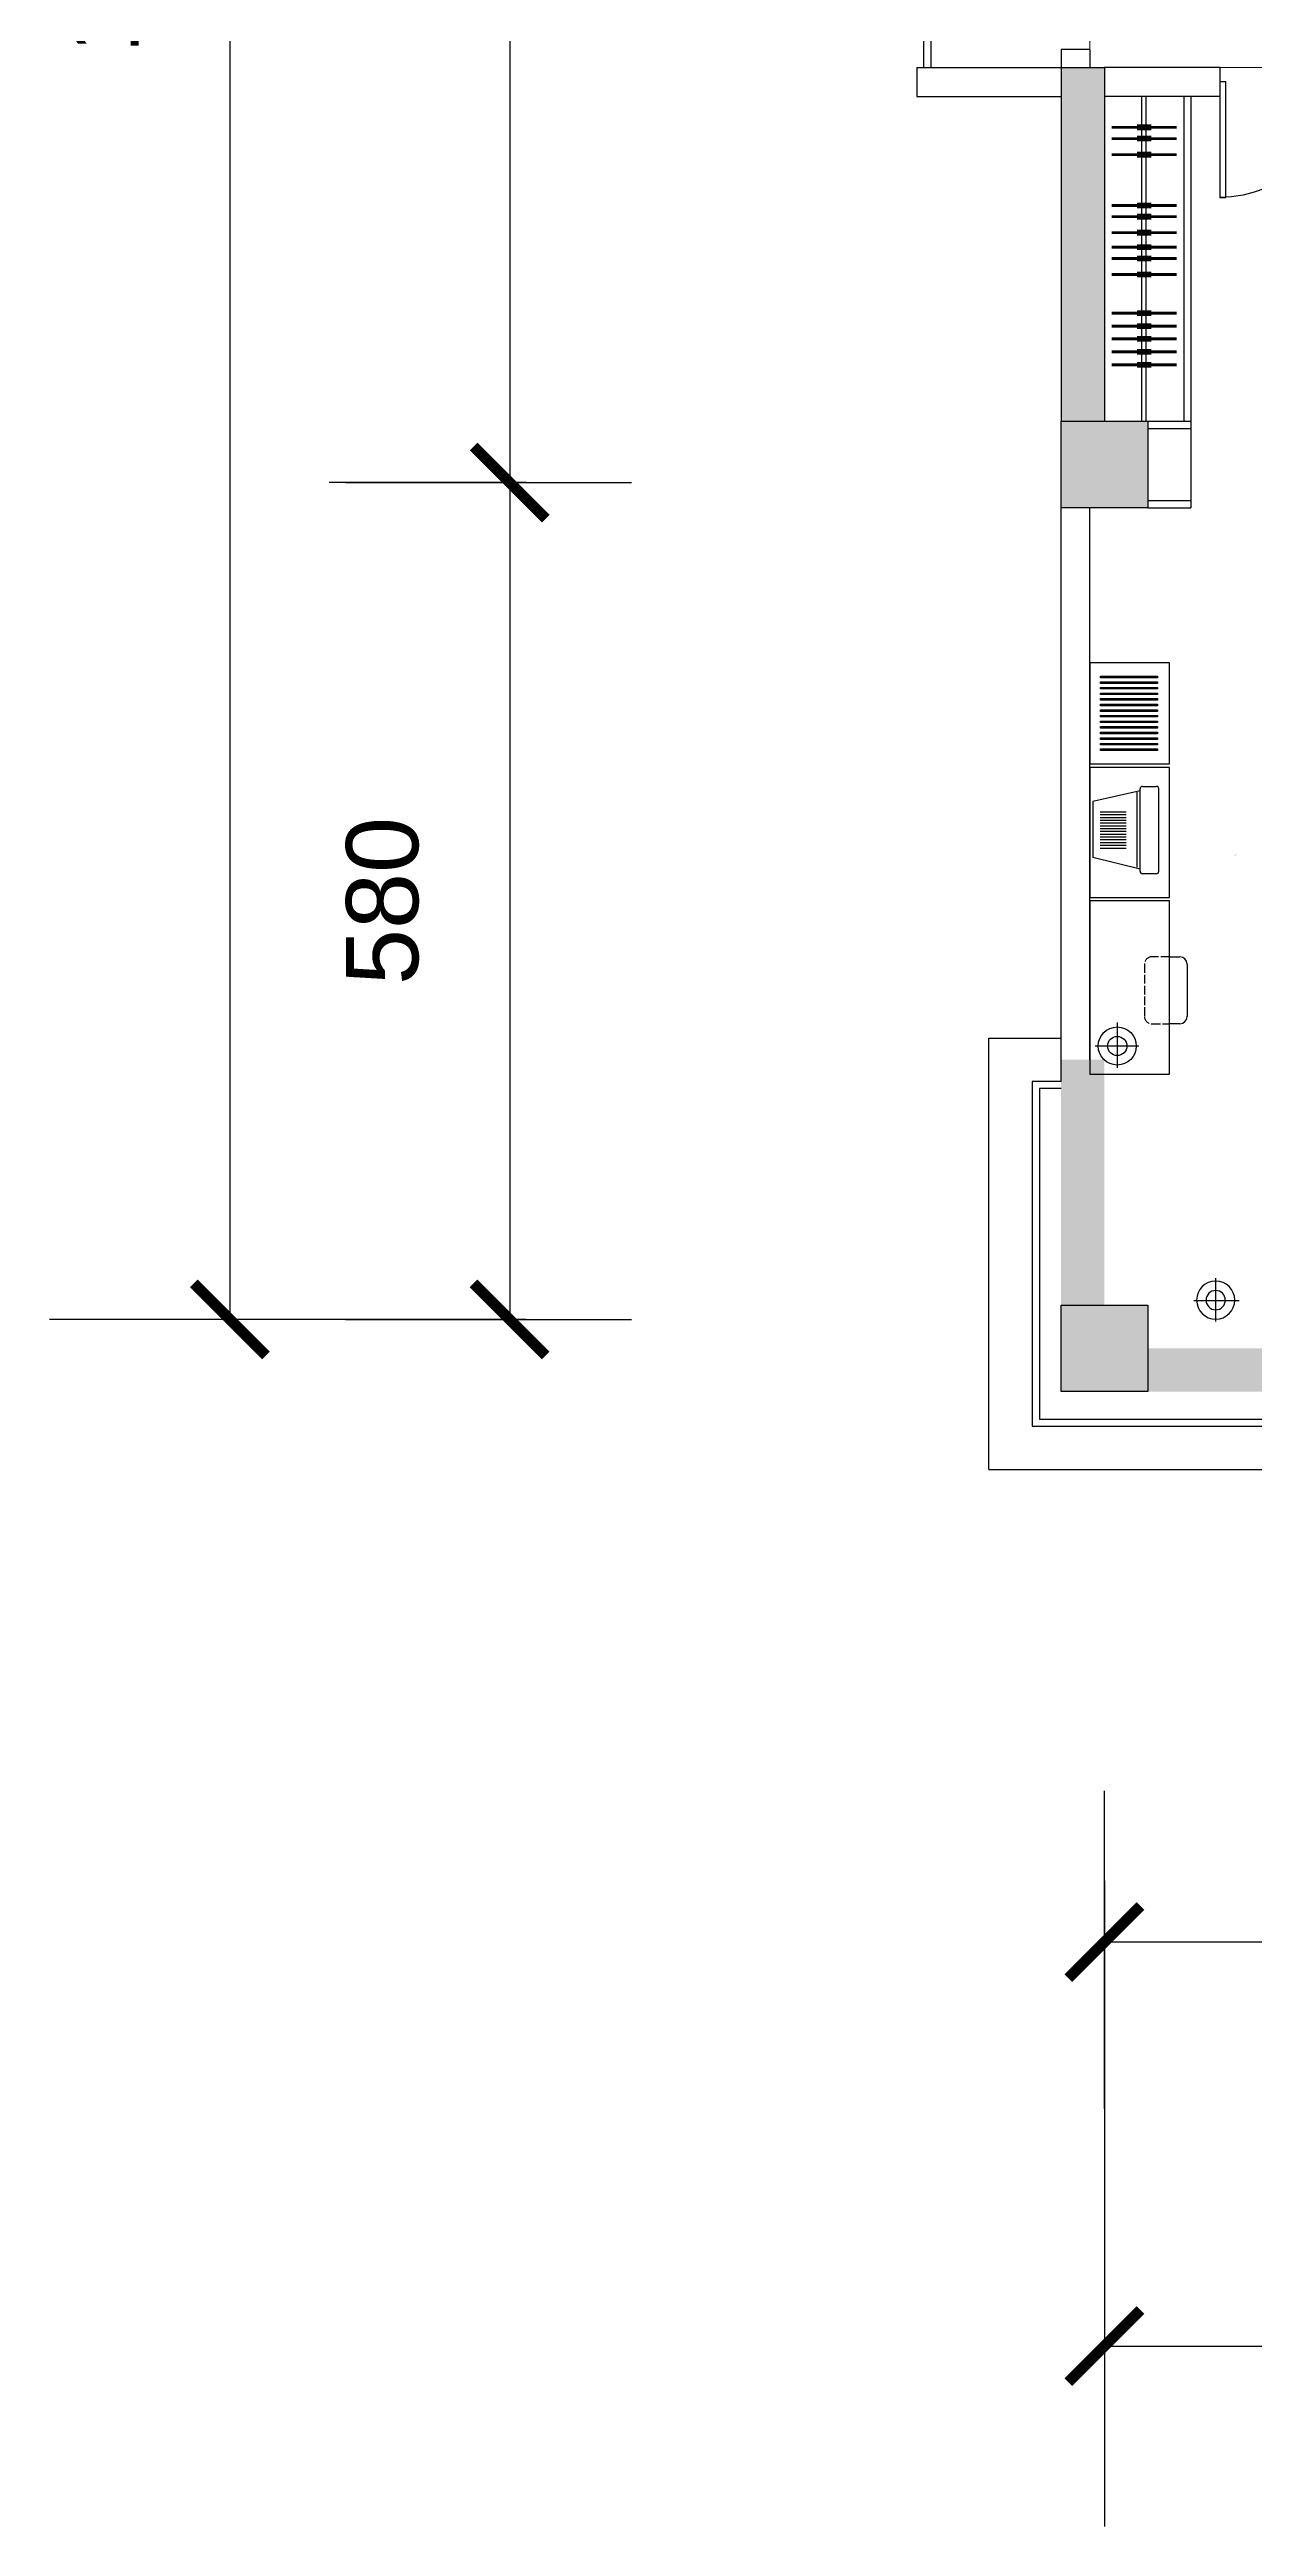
# Model space of a CAD drawing. Header units: centimetres. Extents: x 8510 to 15034, y -974 to 2536.
# Drawn here: x 8510 to 9344, y -974 to 742 of the extents above; entities that cross this region are included whole.
import ezdxf

# ---------------------------------------------------------------- set-up
doc = ezdxf.new("R2010")
doc.units = ezdxf.units.CM
doc.header["$PDMODE"] = 35
doc.header["$PDSIZE"] = -2
doc.linetypes.add('ACAD_ISO02W100', pattern=[15, 12, -3])
for name, color, linetype in [('5', 5, 'Continuous'), ('AXIS', 3, 'Continuous'), ('P5', 5, 'Continuous'), ('楼梯', 6, 'Continuous'), ('窗线', 2, 'Continuous'), ('轴线', 1, 'Continuous')]:
    doc.layers.add(name, color=color, linetype=linetype)
doc.layers.add('图层1', color=8, linetype='Continuous', lineweight=5)
doc.layers.add('家具', color=6, linetype='Continuous', lineweight=9)
doc.styles.get("Standard").update_dxf_attribs({"font": 'arial.ttf'})
doc.styles.add('文3.5', font='', dxfattribs={"height": 3.5})
doc.styles.get('文3.5').set_extended_font_data('PMingLiU')
doc.dimstyles.new('副本A3', dxfattribs={"dimscale": 100, "dimtxt": 2.5, "dimasz": 2.5, "dimexe": 1.25, "dimexo": 0.625, "dimtad": 1, "dimdec": 0, "dimtxsty": 'Standard', "dimblk": 'ARCHTICK', "dimcen": 2.5, "dimclrd": 2, "dimclre": 2, "dimclrt": 3, "dimadec": 0, "dimazin": 0, "dimtfac": 1, "dimtdec": 0, "dimtmove": 2, "dimatfit": 3, "dimldrblk": 'DOT', "dimfxl": 1, "dimarcsym": 0})

# ---------------------------------------------------------------- blocks, each defined once
blk = doc.blocks.new('_ArchTick')
at = {"color": 0, "linetype": 'ByBlock', "const_width": 0.15}
blk.add_lwpolyline([(-0.5, -0.5), (0.5, 0.5)], dxfattribs=at)
blk = doc.blocks.new('*D119')
at = {"layer": 'Defpoints', "color": 0, "transparency": 16777216}
for p in [(9240.6, -464.5), (9690.6, -464.5), (9690.6, -569.3)]:
    blk.add_point(p, dxfattribs=at)
at = {"layer": '轴线', "color": 0, "lineweight": -2, "transparency": 16777216}
for p, q in [((9240.6, -527), (9240.6, -694.3)), ((9690.6, -527), (9690.6, -694.3)), ((9240.6, -569.3), (9690.6, -569.3))]:
    blk.add_line(p, q, dxfattribs=at)
at = {"layer": '轴线', "color": 0, "lineweight": -2, "transparency": 16777216, "xscale": 50, "yscale": 50, "zscale": 50, "rotation": 180}
blk.add_blockref('_ArchTick', (9240.6, -569.3), dxfattribs=at)
at = {"layer": '轴线', "color": 0, "lineweight": -2, "transparency": 16777216, "xscale": 50, "yscale": 50, "zscale": 50}
blk.add_blockref('_ArchTick', (9690.6, -569.3), dxfattribs=at)
at = {"layer": '轴线', "color": 0, "transparency": 16777216, "insert": (9465.6, -481.2), "char_height": 50, "attachment_point": 5}
blk.add_mtext('450', dxfattribs=at)
blk = doc.blocks.new('_Dot')
at = {"color": 0, "linetype": 'ByBlock', "lineweight": -2}
blk.add_line((-0.5, 0), (-1, 0), dxfattribs=at)
at = {"color": 0, "linetype": 'ByBlock', "const_width": 0.5}
blk.add_lwpolyline([(-0.25, 0, 1), (0.25, 0, 1)], format="xyb", close=True, dxfattribs=at)
blk = doc.blocks.new('1')
at = {"layer": '楼梯'}
blk.add_lwpolyline([(3443, 18715), (2693, 18715), (2693, 18755), (3443, 18755)], close=True, dxfattribs=at)
blk.add_arc((3443, 18715), 750, 90, 180, dxfattribs=at)
blk = doc.blocks.new('13')
at = {"layer": '5'}
for p, q in [((-327333, -96330, 590), (-328533, -96330, 590)), ((-328533, -96330, 590), (-328533, -96880, 590)), ((-328338, -96668, 590), (-328338, -96367, 590)), ((-327333, -96880, 590), (-327333, -96330, 590)), ((-328490, -96521, 590), (-328176, -96521, 590)), ((-328533, -96880, 590), (-327333, -96880, 590)), ((-328184, -96953, 590), (-328184, -96880, 590)), ((-327720, -96880, 590), (-327720, -96953, 590)), ((-327770, -97003, 590), (-328134, -97003, 590))]:
    blk.add_line(p, q, dxfattribs=at)
at = {"layer": '5', "linetype": 'ACAD_ISO02W100', "ltscale": 5}
for p, q in [((-328184, -96758, 590), (-328184, -96880, 590)), ((-327770, -96708, 590), (-328134, -96708, 590)), ((-327720, -96880, 590), (-327720, -96758, 590))]:
    blk.add_line(p, q, dxfattribs=at)
at = {"layer": '5'}
for radius in [132, 66.8]:
    blk.add_circle((-328338, -96519, 590), radius, dxfattribs=at)
at = {"layer": '5', "linetype": 'ACAD_ISO02W100', "ltscale": 5}
for centre, start, end in [((-328134, -96758, 590), 90, 180), ((-327770, -96758, 590), 0, 90)]:
    blk.add_arc(centre, 50, start, end, dxfattribs=at)
at = {"layer": '5'}
for centre, start, end in [((-328134, -96953, 590), 180, 270), ((-327770, -96953, 590), 270, 0)]:
    blk.add_arc(centre, 50, start, end, dxfattribs=at)
blk = doc.blocks.new('14')
at = {"layer": '5'}
for p, q in [((-328466, -97350), (-328466, -97036)), ((-328613, -97198), (-328311, -97198))]:
    blk.add_line(p, q, dxfattribs=at)
for radius in [132, 66.8]:
    blk.add_circle((-328464, -97198), radius, dxfattribs=at)
blk = doc.blocks.new('*D108')
at = {"layer": 'Defpoints', "color": 0, "transparency": 16777216}
for p in [(14240.6, -464.5), (9240.6, -561.7), (14240.6, -849.3)]:
    blk.add_point(p, dxfattribs=at)
at = {"layer": '家具', "color": 0, "lineweight": -2, "transparency": 16777216}
for p, q in [((14240.6, -527), (14240.6, -974.3)), ((9240.6, -624.2), (9240.6, -974.3)), ((9240.6, -849.3), (14240.6, -849.3))]:
    blk.add_line(p, q, dxfattribs=at)
at = {"layer": '家具', "color": 0, "lineweight": -2, "transparency": 16777216, "xscale": 50, "yscale": 50, "zscale": 50, "rotation": 180}
blk.add_blockref('_ArchTick', (9240.6, -849.3), dxfattribs=at)
at = {"layer": '家具', "color": 0, "lineweight": -2, "transparency": 16777216, "xscale": 50, "yscale": 50, "zscale": 50}
blk.add_blockref('_ArchTick', (14240.6, -849.3), dxfattribs=at)
at = {"layer": '家具', "color": 0, "transparency": 16777216, "insert": (11740.6, -761.3), "char_height": 50, "attachment_point": 5}
blk.add_mtext('5000', dxfattribs=at)
blk = doc.blocks.new('*D99')
at = {"layer": 'Defpoints', "color": 0, "transparency": 16777216}
for p in [(8902.6, 442.1), (8828.6, -137.9), (8902.6, -137.9)]:
    blk.add_point(p, dxfattribs=at)
at = {"layer": '轴线', "color": 0, "lineweight": -2, "transparency": 16777216}
for p, q in [((8840.1, 442.1), (8703.6, 442.1)), ((8828.6, 442.1), (8828.6, -137.9)), ((8840.1, -137.9), (8703.6, -137.9))]:
    blk.add_line(p, q, dxfattribs=at)
at = {"layer": '轴线', "color": 0, "lineweight": -2, "transparency": 16777216, "xscale": 50, "yscale": 50, "zscale": 50}
for p, rotation in [((8828.6, 442.1), 90), ((8828.6, -137.9), 270)]:
    blk.add_blockref('_ArchTick', p, dxfattribs=dict(at, rotation=rotation))
at = {"layer": '轴线', "color": 0, "transparency": 16777216, "insert": (8740.6, 152.1), "char_height": 50, "attachment_point": 5, "rotation": 90}
blk.add_mtext('580', dxfattribs=at)
blk = doc.blocks.new('*D98')
at = {"layer": 'Defpoints', "color": 0, "transparency": 16777216}
for p in [(8902.6, 1192.1), (8828.6, 442.1), (8902.6, 442.1)]:
    blk.add_point(p, dxfattribs=at)
at = {"layer": '轴线', "color": 0, "lineweight": -2, "transparency": 16777216}
for p, q in [((8840.1, 1192.1), (8703.6, 1192.1)), ((8828.6, 1192.1), (8828.6, 442.1)), ((8840.1, 442.1), (8703.6, 442.1))]:
    blk.add_line(p, q, dxfattribs=at)
at = {"layer": '轴线', "color": 0, "lineweight": -2, "transparency": 16777216, "xscale": 50, "yscale": 50, "zscale": 50}
for p, rotation in [((8828.6, 1192.1), 90), ((8828.6, 442.1), 270)]:
    blk.add_blockref('_ArchTick', p, dxfattribs=dict(at, rotation=rotation))
at = {"layer": '轴线', "color": 0, "transparency": 16777216, "insert": (8740.6, 817.1), "char_height": 50, "attachment_point": 5, "rotation": 90}
blk.add_mtext('750', dxfattribs=at)
blk = doc.blocks.new('*D97')
at = {"layer": 'Defpoints', "color": 0, "transparency": 16777216}
for p in [(8811.2, 1772.1), (8634.8, -137.9), (8811.2, -137.9)]:
    blk.add_point(p, dxfattribs=at)
at = {"layer": '轴线', "color": 0, "lineweight": -2, "transparency": 16777216}
for p, q in [((8748.7, 1772.1), (8509.8, 1772.1)), ((8634.8, 1772.1), (8634.8, -137.9)), ((8748.7, -137.9), (8509.8, -137.9))]:
    blk.add_line(p, q, dxfattribs=at)
at = {"layer": '轴线', "color": 0, "lineweight": -2, "transparency": 16777216, "xscale": 50, "yscale": 50, "zscale": 50}
for p, rotation in [((8634.8, 1772.1), 90), ((8634.8, -137.9), 270)]:
    blk.add_blockref('_ArchTick', p, dxfattribs=dict(at, rotation=rotation))
at = {"layer": '轴线', "color": 0, "transparency": 16777216, "insert": (8546.8, 817.1), "char_height": 50, "attachment_point": 5, "rotation": 90}
blk.add_mtext('1910', dxfattribs=at)

msp = doc.modelspace()

# ---------------------------------------------------------------- linework, layer by layer
at = {"layer": '5', "color": 7, "linetype": 'Continuous', "ltscale": 0.83333}
for p, q in [((9266.6, 484.6), (9266.6, 709.6)), ((9269.6, 484.6), (9269.6, 709.6))]:
    msp.add_line(p, q, dxfattribs=at)
at = {"layer": '5', "color": 7}
for p, q in [((9285.6, 317.1), (9230.6, 317.1)), ((9230.6, 317.1), (9230.6, 247.1)), ((9285.6, 247.1), (9285.6, 317.1)), ((9238, 307.8), (9277.3, 307.8)), ((9238, 306.8), (9238, 307.8)), ((9277.3, 306.8), (9238, 306.8)), ((9238, 304), (9277.3, 304)), ((9238, 302.9), (9238, 304)), ((9277.3, 302.9), (9238, 302.9)), ((9238, 300.1), (9277.3, 300.1)), ((9238, 299), (9238, 300.1)), ((9277.3, 299), (9238, 299)), ((9238, 296.2), (9277.3, 296.2)), ((9238, 295.1), (9238, 296.2)), ((9277.3, 295.1), (9238, 295.1)), ((9238, 292.3), (9277.3, 292.3)), ((9238, 291.3), (9238, 292.3)), ((9277.3, 307.8), (9277.3, 306.8)), ((9277.3, 304), (9277.3, 302.9)), ((9277.3, 300.1), (9277.3, 299)), ((9277.3, 296.2), (9277.3, 295.1)), ((9277.3, 292.3), (9277.3, 291.3)), ((9277.3, 291.3), (9238, 291.3)), ((9238, 288.5), (9277.3, 288.5)), ((9238, 287.4), (9238, 288.5)), ((9277.3, 287.4), (9238, 287.4)), ((9238, 284.6), (9277.3, 284.6)), ((9238, 283.5), (9238, 284.6)), ((9277.3, 283.5), (9238, 283.5)), ((9238, 280.7), (9277.3, 280.7)), ((9238, 279.6), (9238, 280.7)), ((9277.3, 279.6), (9238, 279.6)), ((9238, 276.8), (9277.3, 276.8)), ((9238, 275.8), (9238, 276.8)), ((9277.3, 275.8), (9238, 275.8)), ((9277.3, 288.5), (9277.3, 287.4)), ((9277.3, 284.6), (9277.3, 283.5)), ((9277.3, 280.7), (9277.3, 279.6)), ((9277.3, 276.8), (9277.3, 275.8)), ((9238, 273), (9277.3, 273)), ((9238, 271.9), (9238, 273)), ((9277.3, 271.9), (9238, 271.9)), ((9238, 269.1), (9277.3, 269.1)), ((9238, 268), (9238, 269.1)), ((9277.3, 268), (9238, 268)), ((9238, 265.2), (9277.3, 265.2)), ((9238, 264.1), (9238, 265.2)), ((9277.3, 264.1), (9238, 264.1)), ((9238, 261.3), (9277.3, 261.3)), ((9238, 260.3), (9238, 261.3)), ((9277.3, 260.3), (9238, 260.3)), ((9277.3, 273), (9277.3, 271.9)), ((9277.3, 269.1), (9277.3, 268)), ((9277.3, 265.2), (9277.3, 264.1)), ((9277.3, 261.3), (9277.3, 260.3)), ((9230.6, 247.1), (9285.6, 247.1)), ((9230.6, 244.6), (9230.6, 154.6)), ((9285.6, 244.6), (9230.6, 244.6)), ((9238, 257.5), (9277.3, 257.5)), ((9238, 256.4), (9238, 257.5)), ((9277.3, 256.4), (9238, 256.4)), ((9277.3, 257.5), (9277.3, 256.4)), ((9285.6, 154.6), (9285.6, 244.6)), ((9265.3, 228.5), (9232.6, 221.1)), ((9263.2, 175.5), (9263.2, 227.6)), ((9265.3, 172.7), (9265.3, 229.7)), ((9267.1, 231.5), (9276.5, 231.5)), ((9278.2, 229.7), (9278.2, 172.7)), ((9232.6, 221.1), (9232.6, 182.3)), ((9237.6, 213.9), (9255.8, 213.9)), ((9237.6, 212), (9255.8, 212)), ((9237.6, 210), (9255.8, 210)), ((9237.6, 208.1), (9255.8, 208.1)), ((9237.6, 206.2), (9255.8, 206.2)), ((9237.6, 204.2), (9255.8, 204.2)), ((9237.6, 202.3), (9255.8, 202.3)), ((9237.6, 200.4), (9255.8, 200.4)), ((9237.6, 198.4), (9255.8, 198.4)), ((9237.6, 198.4), (9255.8, 198.4)), ((9237.6, 196.5), (9255.8, 196.5)), ((9237.6, 196.5), (9255.8, 196.5)), ((9237.6, 194.6), (9255.8, 194.6)), ((9237.6, 192.6), (9255.8, 192.6)), ((9237.6, 190.7), (9255.8, 190.7)), ((9265.3, 174.2), (9232.6, 182.3)), ((9237.6, 188.8), (9255.8, 188.8)), ((9230.6, 154.6), (9285.6, 154.6)), ((9276.5, 171), (9267.1, 171))]:
    msp.add_line(p, q, dxfattribs=at)
at = {"layer": '5', "color": 7, "linetype": 'Continuous', "ltscale": 0.83333}
for points, const_width in [([(9245.6, 688.2), (9290.6, 688.2)], 2), ([(9263.1, 688.2), (9273.1, 688.2)], 4), ([(9245.6, 680.4), (9290.6, 680.4)], 2), ([(9245.6, 669.3), (9290.6, 669.3)], 2), ([(9263.1, 680.4), (9273.1, 680.4)], 4), ([(9263.1, 669.3), (9273.1, 669.3)], 4), ([(9263.1, 634.1), (9273.1, 634.1)], 4), ([(9245.6, 634.1), (9290.6, 634.1)], 2), ([(9245.6, 626.3), (9290.6, 626.3)], 2), ([(9263.1, 626.3), (9273.1, 626.3)], 4), ([(9245.6, 615.2), (9290.6, 615.2)], 2), ([(9245.6, 605.1), (9290.6, 605.1)], 2), ([(9263.1, 615.2), (9273.1, 615.2)], 4), ([(9263.1, 605.1), (9273.1, 605.1)], 4), ([(9245.6, 597.3), (9290.6, 597.3)], 2), ([(9245.6, 586.2), (9290.6, 586.2)], 2), ([(9263.1, 597.3), (9273.1, 597.3)], 4), ([(9263.1, 586.2), (9273.1, 586.2)], 4), ([(9245.6, 559.5), (9290.6, 559.5)], 2), ([(9245.6, 550.5), (9290.6, 550.5)], 2), ([(9263.1, 559.5), (9273.1, 559.5)], 4), ([(9263.1, 550.5), (9273.1, 550.5)], 4), ([(9245.6, 541.6), (9290.6, 541.6)], 2), ([(9245.6, 532.6), (9290.6, 532.6)], 2), ([(9263.1, 541.6), (9273.1, 541.6)], 4), ([(9263.1, 532.6), (9273.1, 532.6)], 4), ([(9245.6, 523.6), (9290.6, 523.6)], 2), ([(9263.1, 523.6), (9273.1, 523.6)], 4)]:
    msp.add_lwpolyline(points, dxfattribs=dict(at, const_width=const_width))
at = {"layer": '5', "color": 7}
for centre, start, end in [((9267.1, 229.7), 90, 180), ((9276.5, 229.7), 0, 90), ((9267.1, 172.7), 180, 270), ((9276.5, 172.7), 270, 0)]:
    msp.add_arc(centre, 1.78, start, end, dxfattribs=at)
at = {"layer": 'AXIS', "color": 7}
for p, q in [((8714.8, 442.1), (8912.9, 442.1)), ((8714.8, -137.9), (8912.9, -137.9)), ((9240.6, -685), (9240.6, -464.5))]:
    msp.add_line(p, q, dxfattribs=at)
at = {"layer": 'P5', "color": 7}
for p, q in [((9295.6, 709.6), (9295.6, 484.6)), ((9300.6, 709.6), (9300.6, 424.6)), ((9270.6, 484.6), (9300.6, 484.6)), ((9270.6, 479.6), (9300.6, 479.6)), ((9270.6, 429.6), (9300.6, 429.6)), ((9270.6, 424.6), (9300.6, 424.6))]:
    msp.add_line(p, q, dxfattribs=at)
at = {"layer": '图层1', "color": 7}
msp.add_lwpolyline([(9230.6, 904.6), (14250.6, 904.6), (14250.6, 729.6), (9230.6, 729.6)], close=True, dxfattribs=at)
at = {"layer": '楼梯', "color": 7}
for p, q in [((9115.6, 729.6), (9115.6, 904.6)), ((9120.6, 729.6), (9120.6, 904.6)), ((9160.6, -241.9), (9160.6, 57.1)), ((9160.6, 57.1), (9210.6, 57.1)), ((9160.6, -241.9), (9645.6, -241.9))]:
    msp.add_line(p, q, dxfattribs=at)
at = {"layer": '窗线', "color": 7}
for points in [[(9210.6, 27.1), (9190.6, 27.1), (9190.6, -211.9), (9645.6, -211.9)], [(9210.6, 22.1), (9195.6, 22.1), (9195.6, -206.9), (9645.6, -206.9)]]:
    msp.add_lwpolyline(points, dxfattribs=at)
at = {"layer": '轴线', "color": 7}
for p, q in [((9210.6, 742.1), (9210.6, 484.6)), ((9230.6, 742.1), (9210.6, 742.1)), ((9230.6, 742.1), (9230.6, 729.6)), ((9110.6, 729.6), (9110.6, 709.6)), ((9110.6, 729.6), (9210.6, 729.6)), ((9210.6, 729.6), (9240.6, 729.6)), ((9240.6, 729.6), (9240.6, 484.6)), ((9320.6, 729.6), (9240.6, 729.6)), ((9320.6, 729.6), (9320.6, 709.6)), ((9110.6, 709.6), (9210.6, 709.6)), ((9320.6, 709.6), (9240.6, 709.6)), ((9210.6, 424.6), (9210.6, 444.6)), ((9210.6, 27.1), (9210.6, 424.6)), ((9230.6, 42.1), (9230.6, 424.6))]:
    msp.add_line(p, q, dxfattribs=at)
for points in [[(9210.6, 484.6), (9270.6, 484.6), (9270.6, 424.6), (9210.6, 424.6)], [(9210.6, -127.9), (9270.6, -127.9), (9270.6, -187.9), (9210.6, -187.9)]]:
    msp.add_lwpolyline(points, close=True, dxfattribs=at)
for points in [[(9210.6, 729.6), (9240.6, 729.6), (9210.6, 484.6), (9240.6, 484.6)], [(9210.6, 484.6), (9270.6, 484.6), (9210.6, 424.6), (9270.6, 424.6)], [(9210.6, -142.9), (9240.6, -142.9), (9210.6, 42.1), (9240.6, 42.1)], [(9210.6, -127.9), (9270.6, -127.9), (9210.6, -187.9), (9270.6, -187.9)], [(9270.6, -187.9), (9370.6, -187.9), (9270.6, -157.9), (9370.6, -157.9)]]:
    msp.add_solid(points, dxfattribs=at)

# ---------------------------------------------------------------- block references
at = {"layer": '5', "color": 7, "linetype": 'Continuous', "yscale": 0.1, "zscale": 0.1}
for name, p, xscale, rotation in [('13', (-402.4, 32885.4, -59), 0.1, 90), ('14', (19037.5, 32721.9), -0.1, 270)]:
    msp.add_blockref(name, p, dxfattribs=dict(at, xscale=xscale, rotation=rotation))
at = {"layer": '楼梯', "color": 7, "xscale": -0.1066666666651145, "yscale": 0.1066666666651145, "zscale": 0.1066666666666667, "rotation": 270}
msp.add_blockref('1', (7324.3, 352.4), dxfattribs=at)

# ---------------------------------------------------------------- texts
at = {"layer": 'AXIS', "color": 7, "style": '文3.5'}
msp.add_text('高级地毯', height=0.35, dxfattribs=at).set_placement((9330.4, 183.7))

# ---------------------------------------------------------------- dimensions: what is measured, and where the dimension line sits
at = {"layer": '家具', "color": 7}
dim = msp.add_linear_dim(base=(14240.6, -849.3), p1=(9240.6, -561.7), p2=(14240.6, -464.5), dimstyle='副本A3', override={"dimscale": 0, "dimtxt": 5, "dimasz": 5, "dimexe": 12.5, "dimexo": 6.25, "dimgap": 6.25, "dimcen": 25, "dimclrd": 0, "dimclre": 0, "dimclrt": 0}, dxfattribs=at)
dim.commit()
dim.dimension.update_dxf_attribs({"geometry": '*D108', "text_midpoint": (11740.6, -761.3)})
at = {"layer": '轴线', "color": 7}
for base, p1, p2, picture, middle in [((8634.8, -137.9), (8811.2, 1772.1), (8811.2, -137.9), '*D97', (8546.8, 817.1)), ((8828.6, 442.1), (8902.6, 1192.1), (8902.6, 442.1), '*D98', (8740.6, 817.1)), ((8828.6, -137.9), (8902.6, 442.1), (8902.6, -137.9), '*D99', (8740.6, 152.1))]:
    dim = msp.add_linear_dim(base=base, p1=p1, p2=p2, angle=90, dimstyle='副本A3', override={"dimscale": 0, "dimtxt": 5, "dimasz": 5, "dimexe": 12.5, "dimexo": 6.25, "dimgap": 6.25, "dimcen": 25, "dimclrd": 0, "dimclre": 0, "dimclrt": 0}, dxfattribs=at)
    dim.commit()
    dim.dimension.update_dxf_attribs({"geometry": picture, "text_midpoint": middle})
dim = msp.add_linear_dim(base=(9690.6, -569.3), p1=(9240.6, -464.5), p2=(9690.6, -464.5), dimstyle='副本A3', override={"dimscale": 0, "dimtxt": 5, "dimasz": 5, "dimexe": 12.5, "dimexo": 6.25, "dimgap": 6.25, "dimcen": 25, "dimclrd": 0, "dimclre": 0, "dimclrt": 0}, dxfattribs=at)
dim.commit()
dim.dimension.update_dxf_attribs({"geometry": '*D119', "text_midpoint": (9465.6, -481.2)})

doc.saveas('drawing.dxf')
